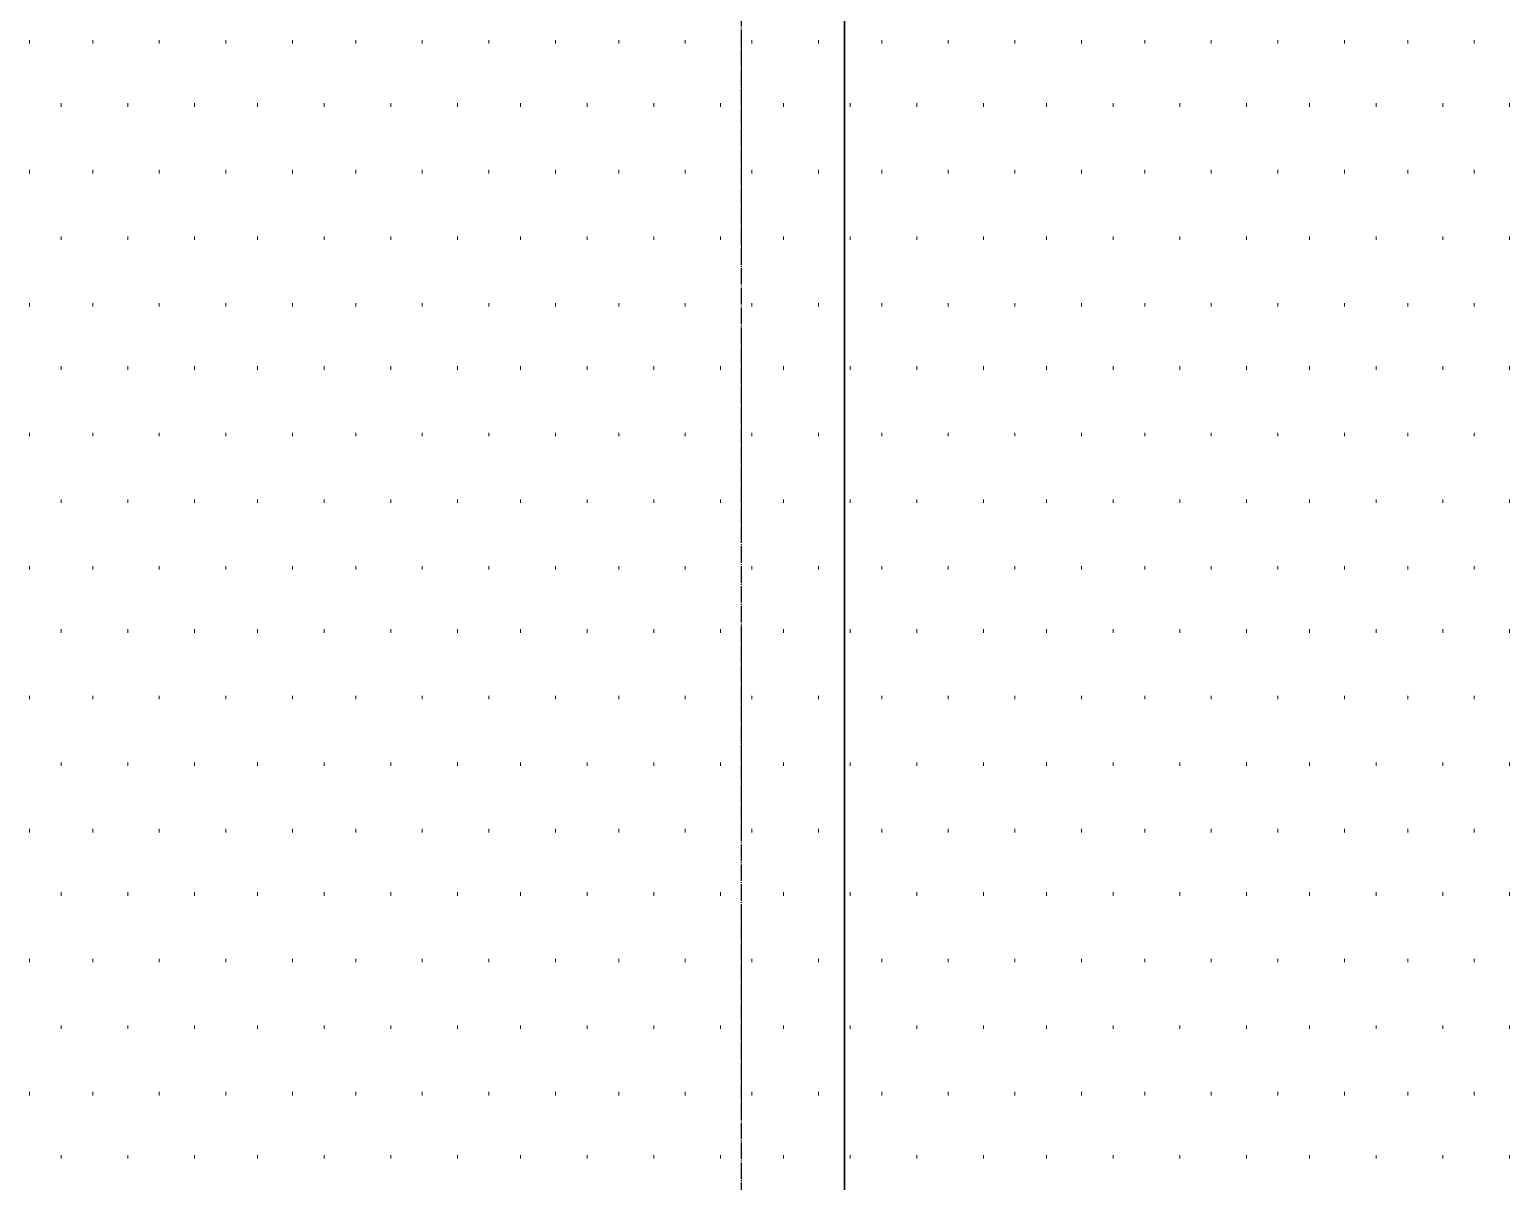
# Model space of a CAD drawing. Header units: millimetres. Extents: x -383313 to -161684, y -117025 to 99224.
# Drawn here: x -326373 to -324587, y -15304 to -13913 of the extents above; entities that cross this region are included whole.
import ezdxf

# ---------------------------------------------------------------- set-up
doc = ezdxf.new("R2010")
doc.units = ezdxf.units.MM
doc.header["$MEASUREMENT"] = 0
doc.linetypes.add('PS-GOST2.303 5', pattern=[24, 20, -1.5, 1, -1.5])
doc.layers.add('001__КОНСТРУКТИВ__Стены наружные', color=7, linetype='Continuous', lineweight=30)
doc.layers.add('PDF_Geometry', color=7, linetype='Continuous')
doc.layers.add('PS_Оси', color=5, linetype='PS-GOST2.303 5')

# ---------------------------------------------------------------- blocks, each defined once
blk = doc.blocks.new('A$Cf5759c35')
at = {"layer": 'PDF_Geometry', "color": 8, "lineweight": 9}
for points in [[(32088.5, 4334.9), (32088.5, 4339.2)], [(32164.7, 4334.9), (32164.7, 4339.2)], [(32245.1, 4334.9), (32245.1, 4339.2)], [(32325.6, 4334.9), (32325.6, 4339.2)], [(32406, 4334.9), (32406, 4339.2)], [(32482.2, 4334.9), (32482.2, 4339.2)], [(32562.6, 4334.9), (32562.6, 4339.2)], [(32643.1, 4334.9), (32643.1, 4339.2)], [(32723.5, 4334.9), (32723.5, 4339.2)], [(32799.7, 4334.9), (32799.7, 4339.2)], [(32880.1, 4334.9), (32880.1, 4339.2)], [(32960.6, 4334.9), (32960.6, 4339.2)], [(33041, 4334.9), (33041, 4339.2)], [(33117.2, 4334.9), (33117.2, 4339.2)], [(33197.6, 4334.9), (33197.6, 4339.2)], [(33278.1, 4334.9), (33278.1, 4339.2)], [(33358.5, 4334.9), (33358.5, 4339.2)], [(33434.7, 4334.9), (33434.7, 4339.2)], [(33515.1, 4334.9), (33515.1, 4339.2)], [(33595.6, 4334.9), (33595.6, 4339.2)], [(33676, 4334.9), (33676, 4339.2)], [(33752.2, 4334.9), (33752.2, 4339.2)], [(33832.6, 4334.9), (33832.6, 4339.2)], [(32126.6, 4258.7), (32126.6, 4263)], [(32207, 4258.7), (32207, 4263)], [(32287.5, 4258.7), (32287.5, 4263)], [(32363.7, 4258.7), (32363.7, 4263)], [(32444.1, 4258.7), (32444.1, 4263)], [(32524.5, 4258.7), (32524.5, 4263)], [(32605, 4258.7), (32605, 4263)], [(32681.2, 4258.7), (32681.2, 4263)], [(32761.6, 4258.7), (32761.6, 4263)], [(32842, 4258.7), (32842, 4263)], [(32922.5, 4258.7), (32922.5, 4263)], [(32998.7, 4258.7), (32998.7, 4263)], [(33079.1, 4258.7), (33079.1, 4263)], [(33159.5, 4258.7), (33159.5, 4263)], [(33240, 4258.7), (33240, 4263)], [(33316.2, 4258.7), (33316.2, 4263)], [(33396.6, 4258.7), (33396.6, 4263)], [(33477, 4258.7), (33477, 4263)], [(33557.5, 4258.7), (33557.5, 4263)], [(33633.7, 4258.7), (33633.7, 4263)], [(33714.1, 4258.7), (33714.1, 4263)], [(33794.5, 4258.7), (33794.5, 4263)], [(33875, 4258.7), (33875, 4263)], [(32088.5, 4178.3), (32088.5, 4182.5)], [(32164.7, 4178.3), (32164.7, 4182.5)], [(32245.1, 4178.3), (32245.1, 4182.5)], [(32325.6, 4178.3), (32325.6, 4182.5)], [(32406, 4178.3), (32406, 4182.5)], [(32482.2, 4178.3), (32482.2, 4182.5)], [(32562.6, 4178.3), (32562.6, 4182.5)], [(32643.1, 4178.3), (32643.1, 4182.5)], [(32723.5, 4178.3), (32723.5, 4182.5)], [(32799.7, 4178.3), (32799.7, 4182.5)], [(32880.1, 4178.3), (32880.1, 4182.5)], [(32960.6, 4178.3), (32960.6, 4182.5)], [(33041, 4178.3), (33041, 4182.5)], [(33117.2, 4178.3), (33117.2, 4182.5)], [(33197.6, 4178.3), (33197.6, 4182.5)], [(33278.1, 4178.3), (33278.1, 4182.5)], [(33358.5, 4178.3), (33358.5, 4182.5)], [(33434.7, 4178.3), (33434.7, 4182.5)], [(33515.1, 4178.3), (33515.1, 4182.5)], [(33595.6, 4178.3), (33595.6, 4182.5)], [(33676, 4178.3), (33676, 4182.5)], [(33752.2, 4178.3), (33752.2, 4182.5)], [(33832.6, 4178.3), (33832.6, 4182.5)], [(32126.6, 4097.9), (32126.6, 4102.1)], [(32207, 4097.9), (32207, 4102.1)], [(32287.5, 4097.9), (32287.5, 4102.1)], [(32363.7, 4097.9), (32363.7, 4102.1)], [(32444.1, 4097.9), (32444.1, 4102.1)], [(32524.5, 4097.9), (32524.5, 4102.1)], [(32605, 4097.9), (32605, 4102.1)], [(32681.2, 4097.9), (32681.2, 4102.1)], [(32761.6, 4097.9), (32761.6, 4102.1)], [(32842, 4097.9), (32842, 4102.1)], [(32922.5, 4097.9), (32922.5, 4102.1)], [(32998.7, 4097.9), (32998.7, 4102.1)], [(33079.1, 4097.9), (33079.1, 4102.1)], [(33159.5, 4097.9), (33159.5, 4102.1)], [(33240, 4097.9), (33240, 4102.1)], [(33316.2, 4097.9), (33316.2, 4102.1)], [(33396.6, 4097.9), (33396.6, 4102.1)], [(33477, 4097.9), (33477, 4102.1)], [(33557.5, 4097.9), (33557.5, 4102.1)], [(33633.7, 4097.9), (33633.7, 4102.1)], [(33714.1, 4097.9), (33714.1, 4102.1)], [(33794.5, 4097.9), (33794.5, 4102.1)], [(33875, 4097.9), (33875, 4102.1)], [(32088.5, 4017.4), (32088.5, 4021.7)], [(32164.7, 4017.4), (32164.7, 4021.7)], [(32245.1, 4017.4), (32245.1, 4021.7)], [(32325.6, 4017.4), (32325.6, 4021.7)], [(32406, 4017.4), (32406, 4021.7)], [(32482.2, 4017.4), (32482.2, 4021.7)], [(32562.6, 4017.4), (32562.6, 4021.7)], [(32643.1, 4017.4), (32643.1, 4021.7)], [(32723.5, 4017.4), (32723.5, 4021.7)], [(32799.7, 4017.4), (32799.7, 4021.7)], [(32880.1, 4017.4), (32880.1, 4021.7)], [(32960.6, 4017.4), (32960.6, 4021.7)], [(33041, 4017.4), (33041, 4021.7)], [(33117.2, 4017.4), (33117.2, 4021.7)], [(33197.6, 4017.4), (33197.6, 4021.7)], [(33278.1, 4017.4), (33278.1, 4021.7)], [(33358.5, 4017.4), (33358.5, 4021.7)], [(33434.7, 4017.4), (33434.7, 4021.7)], [(33515.1, 4017.4), (33515.1, 4021.7)], [(33595.6, 4017.4), (33595.6, 4021.7)], [(33676, 4017.4), (33676, 4021.7)], [(33752.2, 4017.4), (33752.2, 4021.7)], [(33832.6, 4017.4), (33832.6, 4021.7)], [(32126.6, 3941.2), (32126.6, 3945.5)], [(32207, 3941.2), (32207, 3945.5)], [(32287.5, 3941.2), (32287.5, 3945.5)], [(32363.7, 3941.2), (32363.7, 3945.5)], [(32444.1, 3941.2), (32444.1, 3945.5)], [(32524.5, 3941.2), (32524.5, 3945.5)], [(32605, 3941.2), (32605, 3945.5)], [(32681.2, 3941.2), (32681.2, 3945.5)], [(32761.6, 3941.2), (32761.6, 3945.5)], [(32842, 3941.2), (32842, 3945.5)], [(32922.5, 3941.2), (32922.5, 3945.5)], [(32998.7, 3941.2), (32998.7, 3945.5)], [(33079.1, 3941.2), (33079.1, 3945.5)], [(33159.5, 3941.2), (33159.5, 3945.5)], [(33240, 3941.2), (33240, 3945.5)], [(33316.2, 3941.2), (33316.2, 3945.5)], [(33396.6, 3941.2), (33396.6, 3945.5)], [(33477, 3941.2), (33477, 3945.5)], [(33557.5, 3941.2), (33557.5, 3945.5)], [(33633.7, 3941.2), (33633.7, 3945.5)], [(33714.1, 3941.2), (33714.1, 3945.5)], [(33794.5, 3941.2), (33794.5, 3945.5)], [(33875, 3941.2), (33875, 3945.5)], [(32088.5, 3860.8), (32088.5, 3865)], [(32164.7, 3860.8), (32164.7, 3865)], [(32245.1, 3860.8), (32245.1, 3865)], [(32325.6, 3860.8), (32325.6, 3865)], [(32406, 3860.8), (32406, 3865)], [(32482.2, 3860.8), (32482.2, 3865)], [(32562.6, 3860.8), (32562.6, 3865)], [(32643.1, 3860.8), (32643.1, 3865)], [(32723.5, 3860.8), (32723.5, 3865)], [(32799.7, 3860.8), (32799.7, 3865)], [(32880.1, 3860.8), (32880.1, 3865)], [(32960.6, 3860.8), (32960.6, 3865)], [(33041, 3860.8), (33041, 3865)], [(33117.2, 3860.8), (33117.2, 3865)], [(33197.6, 3860.8), (33197.6, 3865)], [(33278.1, 3860.8), (33278.1, 3865)], [(33358.5, 3860.8), (33358.5, 3865)], [(33434.7, 3860.8), (33434.7, 3865)], [(33515.1, 3860.8), (33515.1, 3865)], [(33595.6, 3860.8), (33595.6, 3865)], [(33676, 3860.8), (33676, 3865)], [(33752.2, 3860.8), (33752.2, 3865)], [(33832.6, 3860.8), (33832.6, 3865)], [(32126.6, 3780.4), (32126.6, 3784.6)], [(32207, 3780.4), (32207, 3784.6)], [(32287.5, 3780.4), (32287.5, 3784.6)], [(32363.7, 3780.4), (32363.7, 3784.6)], [(32444.1, 3780.4), (32444.1, 3784.6)], [(32524.5, 3780.4), (32524.5, 3784.6)], [(32605, 3780.4), (32605, 3784.6)], [(32681.2, 3780.4), (32681.2, 3784.6)], [(32761.6, 3780.4), (32761.6, 3784.6)], [(32842, 3780.4), (32842, 3784.6)], [(32922.5, 3780.4), (32922.5, 3784.6)], [(32998.7, 3780.4), (32998.7, 3784.6)], [(33079.1, 3780.4), (33079.1, 3784.6)], [(33159.5, 3780.4), (33159.5, 3784.6)], [(33240, 3780.4), (33240, 3784.6)], [(33316.2, 3780.4), (33316.2, 3784.6)], [(33396.6, 3780.4), (33396.6, 3784.6)], [(33477, 3780.4), (33477, 3784.6)], [(33557.5, 3780.4), (33557.5, 3784.6)], [(33633.7, 3780.4), (33633.7, 3784.6)], [(33714.1, 3780.4), (33714.1, 3784.6)], [(33794.5, 3780.4), (33794.5, 3784.6)], [(33875, 3780.4), (33875, 3784.6)], [(32088.5, 3699.9), (32088.5, 3704.2)], [(32164.7, 3699.9), (32164.7, 3704.2)], [(32245.1, 3699.9), (32245.1, 3704.2)], [(32325.6, 3699.9), (32325.6, 3704.2)], [(32406, 3699.9), (32406, 3704.2)], [(32482.2, 3699.9), (32482.2, 3704.2)], [(32562.6, 3699.9), (32562.6, 3704.2)], [(32643.1, 3699.9), (32643.1, 3704.2)], [(32723.5, 3699.9), (32723.5, 3704.2)], [(32799.7, 3699.9), (32799.7, 3704.2)], [(32880.1, 3699.9), (32880.1, 3704.2)], [(32960.6, 3699.9), (32960.6, 3704.2)], [(33041, 3699.9), (33041, 3704.2)], [(33117.2, 3699.9), (33117.2, 3704.2)], [(33197.6, 3699.9), (33197.6, 3704.2)], [(33278.1, 3699.9), (33278.1, 3704.2)], [(33358.5, 3699.9), (33358.5, 3704.2)], [(33434.7, 3699.9), (33434.7, 3704.2)], [(33515.1, 3699.9), (33515.1, 3704.2)], [(33595.6, 3699.9), (33595.6, 3704.2)], [(33676, 3699.9), (33676, 3704.2)], [(33752.2, 3699.9), (33752.2, 3704.2)], [(33832.6, 3699.9), (33832.6, 3704.2)], [(32126.6, 3623.7), (32126.6, 3628)], [(32207, 3623.7), (32207, 3628)], [(32287.5, 3623.7), (32287.5, 3628)], [(32363.7, 3623.7), (32363.7, 3628)], [(32444.1, 3623.7), (32444.1, 3628)], [(32524.5, 3623.7), (32524.5, 3628)], [(32605, 3623.7), (32605, 3628)], [(32681.2, 3623.7), (32681.2, 3628)], [(32761.6, 3623.7), (32761.6, 3628)], [(32842, 3623.7), (32842, 3628)], [(32922.5, 3623.7), (32922.5, 3628)], [(32998.7, 3623.7), (32998.7, 3628)], [(33079.1, 3623.7), (33079.1, 3628)], [(33159.5, 3623.7), (33159.5, 3628)], [(33240, 3623.7), (33240, 3628)], [(33316.2, 3623.7), (33316.2, 3628)], [(33396.6, 3623.7), (33396.6, 3628)], [(33477, 3623.7), (33477, 3628)], [(33557.5, 3623.7), (33557.5, 3628)], [(33633.7, 3623.7), (33633.7, 3628)], [(33714.1, 3623.7), (33714.1, 3628)], [(33794.5, 3623.7), (33794.5, 3628)], [(33875, 3623.7), (33875, 3628)], [(32088.5, 3543.3), (32088.5, 3547.5)], [(32164.7, 3543.3), (32164.7, 3547.5)], [(32245.1, 3543.3), (32245.1, 3547.5)], [(32325.6, 3543.3), (32325.6, 3547.5)], [(32406, 3543.3), (32406, 3547.5)], [(32482.2, 3543.3), (32482.2, 3547.5)], [(32562.6, 3543.3), (32562.6, 3547.5)], [(32643.1, 3543.3), (32643.1, 3547.5)], [(32723.5, 3543.3), (32723.5, 3547.5)], [(32799.7, 3543.3), (32799.7, 3547.5)], [(32880.1, 3543.3), (32880.1, 3547.5)], [(32960.6, 3543.3), (32960.6, 3547.5)], [(33041, 3543.3), (33041, 3547.5)], [(33117.2, 3543.3), (33117.2, 3547.5)], [(33197.6, 3543.3), (33197.6, 3547.5)], [(33278.1, 3543.3), (33278.1, 3547.5)], [(33358.5, 3543.3), (33358.5, 3547.5)], [(33434.7, 3543.3), (33434.7, 3547.5)], [(33515.1, 3543.3), (33515.1, 3547.5)], [(33595.6, 3543.3), (33595.6, 3547.5)], [(33676, 3543.3), (33676, 3547.5)], [(33752.2, 3543.3), (33752.2, 3547.5)], [(33832.6, 3543.3), (33832.6, 3547.5)], [(32126.6, 3462.9), (32126.6, 3467.1)], [(32207, 3462.9), (32207, 3467.1)], [(32287.5, 3462.9), (32287.5, 3467.1)], [(32363.7, 3462.9), (32363.7, 3467.1)], [(32444.1, 3462.9), (32444.1, 3467.1)], [(32524.5, 3462.9), (32524.5, 3467.1)], [(32605, 3462.9), (32605, 3467.1)], [(32681.2, 3462.9), (32681.2, 3467.1)], [(32761.6, 3462.9), (32761.6, 3467.1)], [(32842, 3462.9), (32842, 3467.1)], [(32922.5, 3462.9), (32922.5, 3467.1)], [(32998.7, 3462.9), (32998.7, 3467.1)], [(33079.1, 3462.9), (33079.1, 3467.1)], [(33159.5, 3462.9), (33159.5, 3467.1)], [(33240, 3462.9), (33240, 3467.1)], [(33316.2, 3462.9), (33316.2, 3467.1)], [(33396.6, 3462.9), (33396.6, 3467.1)], [(33477, 3462.9), (33477, 3467.1)], [(33557.5, 3462.9), (33557.5, 3467.1)], [(33633.7, 3462.9), (33633.7, 3467.1)], [(33714.1, 3462.9), (33714.1, 3467.1)], [(33794.5, 3462.9), (33794.5, 3467.1)], [(33875, 3462.9), (33875, 3467.1)], [(32088.5, 3382.4), (32088.5, 3386.7)], [(32164.7, 3382.4), (32164.7, 3386.7)], [(32245.1, 3382.4), (32245.1, 3386.7)], [(32325.6, 3382.4), (32325.6, 3386.7)], [(32406, 3382.4), (32406, 3386.7)], [(32482.2, 3382.4), (32482.2, 3386.7)], [(32562.6, 3382.4), (32562.6, 3386.7)], [(32643.1, 3382.4), (32643.1, 3386.7)], [(32723.5, 3382.4), (32723.5, 3386.7)], [(32799.7, 3382.4), (32799.7, 3386.7)], [(32880.1, 3382.4), (32880.1, 3386.7)], [(32960.6, 3382.4), (32960.6, 3386.7)], [(33041, 3382.4), (33041, 3386.7)], [(33117.2, 3382.4), (33117.2, 3386.7)], [(33197.6, 3382.4), (33197.6, 3386.7)], [(33278.1, 3382.4), (33278.1, 3386.7)], [(33358.5, 3382.4), (33358.5, 3386.7)], [(33434.7, 3382.4), (33434.7, 3386.7)], [(33515.1, 3382.4), (33515.1, 3386.7)], [(33595.6, 3382.4), (33595.6, 3386.7)], [(33676, 3382.4), (33676, 3386.7)], [(33752.2, 3382.4), (33752.2, 3386.7)], [(33832.6, 3382.4), (33832.6, 3386.7)], [(32126.6, 3306.2), (32126.6, 3310.5)], [(32207, 3306.2), (32207, 3310.5)], [(32287.5, 3306.2), (32287.5, 3310.5)], [(32363.7, 3306.2), (32363.7, 3310.5)], [(32444.1, 3306.2), (32444.1, 3310.5)], [(32524.5, 3306.2), (32524.5, 3310.5)], [(32605, 3306.2), (32605, 3310.5)], [(32681.2, 3306.2), (32681.2, 3310.5)], [(32761.6, 3306.2), (32761.6, 3310.5)], [(32842, 3306.2), (32842, 3310.5)], [(32922.5, 3306.2), (32922.5, 3310.5)], [(32998.7, 3306.2), (32998.7, 3310.5)], [(33079.1, 3306.2), (33079.1, 3310.5)], [(33159.5, 3306.2), (33159.5, 3310.5)], [(33240, 3306.2), (33240, 3310.5)], [(33316.2, 3306.2), (33316.2, 3310.5)], [(33396.6, 3306.2), (33396.6, 3310.5)], [(33477, 3306.2), (33477, 3310.5)], [(33557.5, 3306.2), (33557.5, 3310.5)], [(33633.7, 3306.2), (33633.7, 3310.5)], [(33714.1, 3306.2), (33714.1, 3310.5)], [(33794.5, 3306.2), (33794.5, 3310.5)], [(33875, 3306.2), (33875, 3310.5)], [(32088.5, 3225.8), (32088.5, 3230)], [(32164.7, 3225.8), (32164.7, 3230)], [(32245.1, 3225.8), (32245.1, 3230)], [(32325.6, 3225.8), (32325.6, 3230)], [(32406, 3225.8), (32406, 3230)], [(32482.2, 3225.8), (32482.2, 3230)], [(32562.6, 3225.8), (32562.6, 3230)], [(32643.1, 3225.8), (32643.1, 3230)], [(32723.5, 3225.8), (32723.5, 3230)], [(32799.7, 3225.8), (32799.7, 3230)], [(32880.1, 3225.8), (32880.1, 3230)], [(32960.6, 3225.8), (32960.6, 3230)], [(33041, 3225.8), (33041, 3230)], [(33117.2, 3225.8), (33117.2, 3230)], [(33197.6, 3225.8), (33197.6, 3230)], [(33278.1, 3225.8), (33278.1, 3230)], [(33358.5, 3225.8), (33358.5, 3230)], [(33434.7, 3225.8), (33434.7, 3230)], [(33515.1, 3225.8), (33515.1, 3230)], [(33595.6, 3225.8), (33595.6, 3230)], [(33676, 3225.8), (33676, 3230)], [(33752.2, 3225.8), (33752.2, 3230)], [(33832.6, 3225.8), (33832.6, 3230)], [(32126.6, 3145.4), (32126.6, 3149.6)], [(32207, 3145.4), (32207, 3149.6)], [(32287.5, 3145.4), (32287.5, 3149.6)], [(32363.7, 3145.4), (32363.7, 3149.6)], [(32444.1, 3145.4), (32444.1, 3149.6)], [(32524.5, 3145.4), (32524.5, 3149.6)], [(32605, 3145.4), (32605, 3149.6)], [(32681.2, 3145.4), (32681.2, 3149.6)], [(32761.6, 3145.4), (32761.6, 3149.6)], [(32842, 3145.4), (32842, 3149.6)], [(32922.5, 3145.4), (32922.5, 3149.6)], [(32998.7, 3145.4), (32998.7, 3149.6)], [(33079.1, 3145.4), (33079.1, 3149.6)], [(33159.5, 3145.4), (33159.5, 3149.6)], [(33240, 3145.4), (33240, 3149.6)], [(33316.2, 3145.4), (33316.2, 3149.6)], [(33396.6, 3145.4), (33396.6, 3149.6)], [(33477, 3145.4), (33477, 3149.6)], [(33557.5, 3145.4), (33557.5, 3149.6)], [(33633.7, 3145.4), (33633.7, 3149.6)], [(33714.1, 3145.4), (33714.1, 3149.6)], [(33794.5, 3145.4), (33794.5, 3149.6)], [(33875, 3145.4), (33875, 3149.6)], [(32088.5, 3064.9), (32088.5, 3069.2)], [(32164.7, 3064.9), (32164.7, 3069.2)], [(32245.1, 3064.9), (32245.1, 3069.2)], [(32325.6, 3064.9), (32325.6, 3069.2)], [(32406, 3064.9), (32406, 3069.2)], [(32482.2, 3064.9), (32482.2, 3069.2)], [(32562.6, 3064.9), (32562.6, 3069.2)], [(32643.1, 3064.9), (32643.1, 3069.2)], [(32723.5, 3064.9), (32723.5, 3069.2)], [(32799.7, 3064.9), (32799.7, 3069.2)], [(32880.1, 3064.9), (32880.1, 3069.2)], [(32960.6, 3064.9), (32960.6, 3069.2)], [(33041, 3064.9), (33041, 3069.2)], [(33117.2, 3064.9), (33117.2, 3069.2)], [(33197.6, 3064.9), (33197.6, 3069.2)], [(33278.1, 3064.9), (33278.1, 3069.2)], [(33358.5, 3064.9), (33358.5, 3069.2)], [(33434.7, 3064.9), (33434.7, 3069.2)], [(33515.1, 3064.9), (33515.1, 3069.2)], [(33595.6, 3064.9), (33595.6, 3069.2)], [(33676, 3064.9), (33676, 3069.2)], [(33752.2, 3064.9), (33752.2, 3069.2)], [(33832.6, 3064.9), (33832.6, 3069.2)], [(32126.6, 2988.7), (32126.6, 2993)], [(32207, 2988.7), (32207, 2993)], [(32287.5, 2988.7), (32287.5, 2993)], [(32363.7, 2988.7), (32363.7, 2993)], [(32444.1, 2988.7), (32444.1, 2993)], [(32524.5, 2988.7), (32524.5, 2993)], [(32605, 2988.7), (32605, 2993)], [(32681.2, 2988.7), (32681.2, 2993)], [(32761.6, 2988.7), (32761.6, 2993)], [(32842, 2988.7), (32842, 2993)], [(32922.5, 2988.7), (32922.5, 2993)], [(32998.7, 2988.7), (32998.7, 2993)], [(33079.1, 2988.7), (33079.1, 2993)], [(33159.5, 2988.7), (33159.5, 2993)], [(33240, 2988.7), (33240, 2993)], [(33316.2, 2988.7), (33316.2, 2993)], [(33396.6, 2988.7), (33396.6, 2993)], [(33477, 2988.7), (33477, 2993)], [(33557.5, 2988.7), (33557.5, 2993)], [(33633.7, 2988.7), (33633.7, 2993)], [(33714.1, 2988.7), (33714.1, 2993)], [(33794.5, 2988.7), (33794.5, 2993)], [(33875, 2988.7), (33875, 2993)]]:
    blk.add_lwpolyline(points, dxfattribs=at)
at = {"layer": 'PDF_Geometry', "color": 8, "lineweight": 13}
for points in [[(32947.9, 4334.9), (32947.9, 4085.2)], [(32947.9, 3983.6), (32947.9, 3733.8)], [(32947.9, 3632.2), (32947.9, 3382.4)], [(32947.9, 3285.1), (32947.9, 3035.3)]]:
    blk.add_lwpolyline(points, dxfattribs=at)

msp = doc.modelspace()

# ---------------------------------------------------------------- linework, layer by layer
at = {"layer": '001__КОНСТРУКТИВ__Стены наружные', "color": 7, "linetype": 'Continuous'}
msp.add_line((-325389.55882, -3619.3977), (-325389.55882, -25582.0977), dxfattribs=at)
at = {"layer": 'PS_Оси'}
msp.add_line((-325514.05882, -24012.91133), (-325514.05882, 3425.4576), dxfattribs=at)

# ---------------------------------------------------------------- block references
at = {"ltscale": 100}
msp.add_blockref('A$Cf5759c35', (-358461.97282, -18264.93104), dxfattribs=at)

doc.saveas('drawing.dxf')
